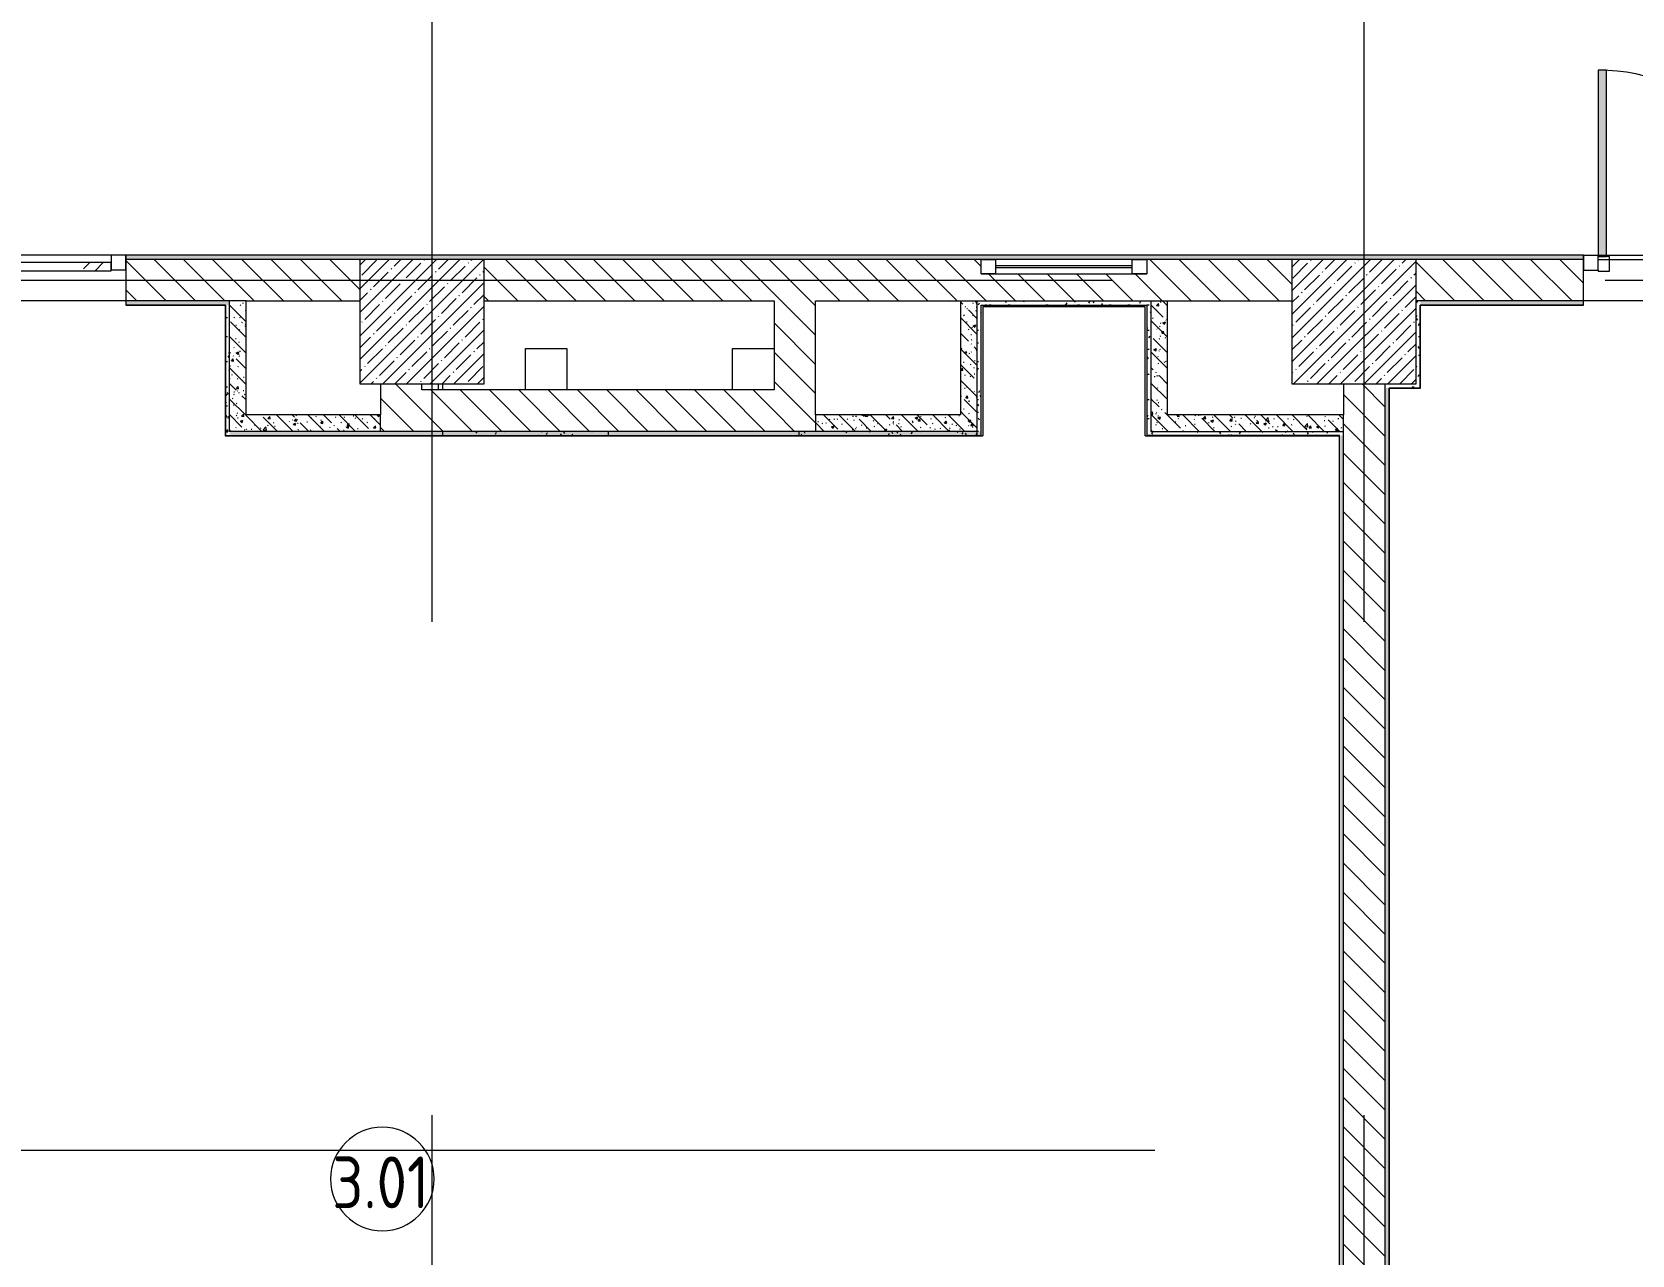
# Model space of a CAD drawing. Header units: millimetres. Extents: x -8624 to 194831, y -8553 to 29000.
# Drawn here: x 143131 to 150856, y 3094 to 8998 of the extents above; entities that cross this region are included whole.
import ezdxf

# ---------------------------------------------------------------- set-up
doc = ezdxf.new("R2010")
doc.units = ezdxf.units.MM
doc.linetypes.add('200_ШТРИХ__ш1_п0_6_', pattern=[800, 500, -300])
doc.linetypes.add('Осевая', pattern=[15875, 3175, -2381.25, 7937.5, -2381.25])
for name, color, linetype, lineweight in [('A-AREA-IDEN', 7, 'Continuous', 9), ('A-DETL-MBND-1', 7, '200_ШТРИХ__ш1_п0_6_', 9), ('A-GLAZ-2', 7, 'Continuous', 9), ('A-GLAZ-CURT-2', 7, 'Continuous', 9), ('A-GLAZ-CWMG-3', 7, 'Continuous', 9), ('A-WALL-5', 7, 'Continuous', 13), ('I-WALL-5', 7, 'Continuous', 9), ('S-COLS-2', 7, 'Continuous', 9), ('Оси-2', 7, 'Осевая', 9)]:
    doc.layers.add(name, color=color, linetype=linetype, lineweight=lineweight)
for name, color, linetype, lineweight, true_color in [('A-DETL-GENF-6', 7, 'Continuous', 9, 0xaaaaaa), ('A-DOOR-4', 7, 'Continuous', 9, 0xaaaaaa), ('A-DOOR-5', 7, 'Continuous', 9, 0xe2e2e2), ('A-FLOR-3', 7, 'Continuous', 9, 0xaaaaaa), ('I-WALL-6', 7, 'Continuous', 9, 0x787878), ('I-WALL-7', 9, 'Continuous', 9, 0x808080)]:
    doc.layers.add(name, color=color, linetype=linetype, lineweight=lineweight, true_color=true_color)
doc.styles.add('GOST Common', font='GOST_Common.ttf', dxfattribs={"width": 0.9, "height": 250})
pattern_1 = [(135, (137053.74, 0), (-70.7107, -70.7107), [])]
pattern_2 = [(135, (137053.74, 0), (-75.43415, -75.43415), [106.68, -17.78, 3.556, -17.78]), (135, (137053.74, 75.39), (-75.43415, -75.43415), []), (50, (137053.74, 0), (127.5292, -11.1576), [13.335, -146.685]), (355, (137053.74, 0), (-24.6697, 133.74), [10.668, -117.348]), (100.451, (137064.37, -0.93), (102.8597, 122.5818), [11.333, -124.663]), (46.184, (137053.74, 35.56), (189.7552, -29.4304), [20.002, -220.027]), (96.636, (137069.56, 33.1), (166.1822, 173.1996), [17, -186.995]), (351.184, (137053.74, 35.56), (166.184, 173.1976), [16.002, -176.022]), (21, (137071.52, 26.67), (106.1303, -71.586), [13.335, -146.685]), (326, (137071.52, 26.67), (43.2619, 128.9318), [10.668, -117.348]), (71.451, (137080.37, 20.7), (149.392, 57.3451), [11.333, -124.663]), (37.5, (137053.745, 0), (2.16223, 59.18836), [3.353, -112.573, 3.353, -115.773, -117.792]), (37.5, (137053.745, 0), (2.16223, 59.18836), [-235.052, 3.353, -114.44]), (7.5, (137053.745, 0), (46.77386, 70.12615), [3.353, -64.567, 3.353, -109.906, -44.894]), (7.5, (137053.745, 0), (46.77386, 70.12615), [-181.178, 3.353, -41.542]), (327.5, (137014.096, 0), (94.91367, -4.0101), [3.353, -41.097, 3.353, -135.331, -184.023]), (327.5, (137014.096, 0), (94.91367, -4.0101), [-183.134, 3.353, -180.67]), (317.5, (136996.32, 0), (103.69057, 17.7988), [3.353, -54.432, 3.353, -88.748, -130.683]), (317.5, (136996.32, 0), (103.69057, 17.7988), [-149.885, 3.353, -127.33])]
pattern_3 = [(0, (137053.745, 0), (121.92, 30.48), [10.058, -81.382, 10.058, -81.382, -487.68]), (0, (137053.745, 0), (121.92, 30.48), [-182.88, 10.058, -172.822, 10.058, -81.382, -213.36]), (0, (137053.745, 0), (121.92, 30.48), [-457.2, 10.058, -50.902, 10.058, -142.342]), (120, (137099.465, 15.24), (-87.356454, 90.345817), [10.058, -81.382, 10.058, -81.382, -487.68]), (120, (137099.465, 15.24), (-87.356454, 90.345817), [-182.88, 10.058, -172.822, 10.058, -81.382, -213.36]), (120, (137099.465, 15.24), (-87.356454, 90.345817), [-457.2, 10.058, -50.902, 10.058, -142.342]), (240, (137114.705, 76.2), (-34.563546, -120.825817), [10.058, -81.382, 10.058, -81.382, -487.68]), (240, (137114.705, 76.2), (-34.563546, -120.825817), [-182.88, 10.058, -172.822, 10.058, -81.382, -213.36]), (240, (137114.705, 76.2), (-34.563546, -120.825817), [-457.2, 10.058, -50.902, 10.058, -142.342])]

# ---------------------------------------------------------------- blocks, each defined once
blk = doc.blocks.new('BSC_Колонна _Прямоугольная - 600х600-V173-План зашивки приборов отопления в осях 3 этажа 1-12')
at = {"layer": 'S-COLS-2'}
h = blk.add_hatch(dxfattribs=at)
h.set_pattern_fill('FP_143', color=256, style=0, pattern_type=2)
h.set_pattern_definition([(45, (-7960, -7600), (-57.0246, 57.0246), []), (45, (-7902.975, -7600), (-57.0246, 57.0246), [100.806, -20.161, 3.353, -16.808])])
h.paths.add_polyline_path([(-300, -300), (300, -300), (300, 300), (-300, 300)])
for p, q in [((300, 300), (-300, 300)), ((-300, 300), (-300, -300)), ((300, -300), (300, 300)), ((-300, -300), (300, -300))]:
    blk.add_line(p, q, dxfattribs=at)
blk = doc.blocks.new('BSC_Колонна _Прямоугольная - 600х600-20441433-План зашивки приборов отопления в осях 3 этажа 1-12')
at = {"layer": 'S-COLS-2'}
h = blk.add_hatch(dxfattribs=at)
h.set_pattern_fill('FP_144', color=256, style=0, pattern_type=2)
h.set_pattern_definition([(45, (-12460, -7600), (-57.02463, 57.02463), []), (45, (-12402.975, -7600), (-57.02463, 57.02463), [100.806, -20.161, 3.353, -16.808])])
h.paths.add_polyline_path([(-176.3, -300), (300, -300), (300, 300), (-300, 300), (-300, -300)])
for p, q in [((300, 300), (-300, 300)), ((-300, 300), (-300, -300)), ((300, -300), (300, 300)), ((-300, -300), (300, -300))]:
    blk.add_line(p, q, dxfattribs=at)
blk = doc.blocks.new('Прямоугольный импост - 50 x 70 мм-V211-План зашивки приборов отопления в осях 3 этажа 1-12')
at = {"layer": 'A-GLAZ-CWMG-3'}
for p, q in [((-70, 35), (0, 35)), ((-70, -35), (-70, 35)), ((0, 35), (0, -35)), ((0, -35), (-70, -35))]:
    blk.add_line(p, q, dxfattribs=at)
blk = doc.blocks.new('Системная панель - Стекло - 40мм-V212-План зашивки приборов отопления в осях 3 этажа 1-12')
at = {"layer": 'A-GLAZ-CURT-2'}
h = blk.add_hatch(dxfattribs=at)
h.set_pattern_fill('FP_153', color=256, style=0, pattern_type=2)
h.set_pattern_definition([(45, (-6162.5, -7785), (-282.843, 282.843), [200, -600]), (45, (-6362.5, -7885), (-282.843, 282.843), [600, -200]), (45, (-5962.5, -7985), (-282.843, 282.843), [200, -600])])
h.paths.add_polyline_path([(397.5, -40), (397.5, 0), (-397.5, 0), (-397.5, -40)])
for p, q in [((397.5, 0), (-397.5, 0)), ((-397.5, 0), (-397.5, -40)), ((397.5, -40), (397.5, 0)), ((-397.5, -40), (397.5, -40))]:
    blk.add_line(p, q, dxfattribs=at)
blk = doc.blocks.new('Прямоугольный импост - 50 x 70 мм-31720914-План зашивки приборов отопления в осях 3 этажа 1-12')
at = {"layer": 'A-GLAZ-CWMG-3'}
blk.add_line((32940, 7920), (32145, 7920), dxfattribs=at)
blk = doc.blocks.new('Дверь_Витражная_остекление_ - ДВН_ДАО_Главный вход_1200 в свету Д-22 _п_-31928779-План зашивки приборов отопления в осях 3 этажа 1-12')
at = {"layer": 'A-DOOR-5'}
for points in [[(-610, 30), (-610, 930), (-650, 930), (-650, 30)], [(610, 30), (650, 30), (650, 430), (610, 430), (610, 35)]]:
    blk.add_hatch(color=256, dxfattribs=at).paths.add_polyline_path(points)
at = {"layer": 'A-DETL-GENF-6'}
for p, q in [((-610, 930), (-650, 930)), ((-650, 930), (-650, 35)), ((-610, 30), (-610, 930)), ((650, 430), (610, 430)), ((610, 430), (610, 30)), ((650, 35), (650, 430)), ((-650, 30), (-610, 30)), ((-595, 30), (-650, 30)), ((-595, -40), (-595, 30)), ((595, -40), (595, 30)), ((595, 30), (650, 30)), ((610, 30), (650, 30)), ((-650, -35), (-650, -40)), ((-650, -40), (-595, -40)), ((650, -40), (595, -40)), ((650, -35), (650, -40))]:
    blk.add_line(p, q, dxfattribs=at)
at = {"layer": 'A-DOOR-4'}
for p, q in [((-650, 930), (-650, 35)), ((650, 430), (650, 35))]:
    blk.add_line(p, q, dxfattribs=at)
for centre, radius, start, end in [((-650, 30), 900, 360, 90), ((650, 30), 400, 90, 180)]:
    blk.add_arc(centre, radius, start, end, dxfattribs=at)
blk = doc.blocks.new('Прямоугольный импост - 50 x 70 мм-31701779-План зашивки приборов отопления в осях 3 этажа 1-12')
at = {"layer": 'A-GLAZ-CWMG-3'}
for p, q in [((0, 35), (-70, 35)), ((-70, 35), (-70, -35)), ((0, -35), (0, 35)), ((-70, -35), (0, -35))]:
    blk.add_line(p, q, dxfattribs=at)
blk = doc.blocks.new('120_Окно_СКБ_1Ст - 120_Окно_СКБ_1Ст 400х800 EI30-24230873-План зашивки приборов отопления в осях 3 этажа 1-12')
at = {"layer": 'A-GLAZ-2'}
for p, q in [((-400, 30), (-400, 100)), ((-400, 100), (-330, 100)), ((400, 100), (-400, 100)), ((-330, 100), (-330, 30)), ((330, 30), (330, 100)), ((330, 100), (400, 100)), ((400, 100), (400, 30)), ((-330, 30), (-400, 30)), ((-400, 30), (400, 30)), ((330, 70), (-330, 70)), ((330, 60), (-330, 60)), ((400, 30), (330, 30))]:
    blk.add_line(p, q, dxfattribs=at)
blk = doc.blocks.new('Марка_Помещения - Номер-25198446-План зашивки приборов отопления в осях 3 этажа 1-12')
at = {"layer": 'A-AREA-IDEN'}
for start, end in [(360, 180), (180, 360)]:
    blk.add_arc((0, 0), 2.5, start, end, dxfattribs=at)

msp = doc.modelspace()

# ---------------------------------------------------------------- hatches: boundary and pattern name
at = {"layer": 'I-WALL-5'}
h = msp.add_hatch(dxfattribs=at)
h.set_pattern_fill('FP_126', color=256, style=0, pattern_type=2)
h.set_pattern_definition(pattern_1)
h.paths.add_polyline_path([(153713.7, 7700), (153713.7, 7900), (152063, 7900), (152063, 7700), (153263.7, 7700)])
h.paths.add_polyline_path([(150623, 7700), (150623, 7900), (149813.7, 7900), (149813.7, 7700), (149979.4, 7700)])
h.paths.add_polyline_path([(148533.7, 7700), (149213.7, 7700), (149213.7, 7900), (148513.7, 7900), (148513.7, 7830), (147713.7, 7830), (147713.7, 7900), (145313.7, 7900), (145313.7, 7700), (148513.7, 7700)])
h.paths.add_polyline_path([(144164.7, 7700), (144713.7, 7700), (144713.7, 7900), (143583.7, 7900), (143583.7, 7700), (144084.7, 7700)])
h.paths.add_polyline_path([(141083.7, 7700), (141083.7, 7900), (140803.7, 7900), (140803.7, 7700), (140990.9, 7700)])
h = msp.add_hatch(dxfattribs=at)
h.set_pattern_fill('FP_126', color=256, style=0, pattern_type=2)
h.set_pattern_definition(pattern_1)
h.paths.add_polyline_path([(146913.7, 7070), (146913.7, 7700), (146713.7, 7700), (146713.7, 7070)])
h = msp.add_hatch(dxfattribs=at)
h.set_pattern_fill('FP_126', color=256, style=0, pattern_type=2)
h.set_pattern_definition(pattern_1)
h.paths.add_polyline_path([(145013.7, 7070), (145013.7, 7300), (144813.7, 7300), (144813.7, 7070), (144843.1, 7070)])
h = msp.add_hatch(dxfattribs=at)
h.set_pattern_fill('FP_126', color=256, style=0, pattern_type=2)
h.set_pattern_definition(pattern_1)
h.paths.add_polyline_path([(146713.7, 7070), (146713.7, 7270), (145013.7, 7270), (145013.7, 7070), (146127.2, 7070)])
h = msp.add_hatch(dxfattribs=at)
h.set_pattern_fill('FP_126', color=256, style=0, pattern_type=2)
h.set_pattern_definition(pattern_1)
h.paths.add_polyline_path([(149658.4, 500), (149663.7, 500), (149663.7, 7300), (149463.7, 7300), (149463.7, 500)])
at = {"layer": 'I-WALL-6'}
h = msp.add_hatch(dxfattribs=at)
h.set_pattern_fill('FP_133', color=256, style=0, pattern_type=2)
h.set_pattern_definition(pattern_2)
h.paths.add_polyline_path([(144084.7, 7070), (144164.7, 7070), (144164.7, 7700), (144084.7, 7700), (144084.7, 7680)])
h = msp.add_hatch(dxfattribs=at)
h.set_pattern_fill('FP_133', color=256, style=0, pattern_type=2)
h.set_pattern_definition(pattern_2)
h.paths.add_polyline_path([(147693.7, 7150), (147693.7, 7700), (147613.7, 7700), (147613.7, 7150)])
h = msp.add_hatch(dxfattribs=at)
h.set_pattern_fill('FP_133', color=256, style=0, pattern_type=2)
h.set_pattern_definition(pattern_2)
h.paths.add_polyline_path([(148613.7, 7070), (148613.7, 7700), (148533.7, 7700), (148533.7, 7070)])
h = msp.add_hatch(dxfattribs=at)
h.set_pattern_fill('FP_133', color=256, style=0, pattern_type=2)
h.set_pattern_definition(pattern_2)
h.paths.add_polyline_path([(144813.7, 7070), (144813.7, 7150), (144164.7, 7150), (144164.7, 7070), (144201.1, 7070)])
h = msp.add_hatch(dxfattribs=at)
h.set_pattern_fill('FP_133', color=256, style=0, pattern_type=2)
h.set_pattern_definition(pattern_2)
h.paths.add_polyline_path([(147693.7, 7070), (147693.7, 7150), (146913.7, 7150), (146913.7, 7070), (147411.3, 7070)])
h = msp.add_hatch(dxfattribs=at)
h.set_pattern_fill('FP_133', color=256, style=0, pattern_type=2)
h.set_pattern_definition(pattern_2)
h.paths.add_polyline_path([(149463.7, 7070), (149463.7, 7150), (148613.7, 7150), (148613.7, 7070), (149337.4, 7070)])
at = {"layer": 'I-WALL-7'}
h = msp.add_hatch(dxfattribs=at)
h.set_pattern_fill('FP_148', color=256, style=0, pattern_type=2)
h.set_pattern_definition(pattern_3)
h.paths.add_polyline_path([(175341.4, 7900), (175341.4, 7920), (170063.7, 7920), (170063.7, 7900), (175340.1, 7900)])
h.paths.add_polyline_path([(167314.6, 7900), (167563.7, 7900), (167563.7, 7920), (164518.7, 7920), (164518.7, 7908), (164548.7, 7908), (164548.7, 7900), (166863.5, 7900)])
h.paths.add_polyline_path([(162613.7, 7900), (163388.7, 7900), (163388.7, 7908), (163418.7, 7908), (163418.7, 7920), (161104.7, 7920), (161104.7, 7900), (162178.3, 7900)])
h.paths.add_polyline_path([(159563.7, 7900), (159664.7, 7900), (159664.7, 7920), (152063, 7920), (152063, 7900), (158968, 7900)])
h.paths.add_polyline_path([(150623, 7900), (150623, 7920), (143583.7, 7920), (143583.7, 7900), (149979.4, 7900)])
h.paths.add_polyline_path([(140990.9, 7900), (141083.7, 7900), (141083.7, 7920), (140338.7, 7920), (140338.7, 7908), (140393.7, 7908), (140393.7, 7900), (140783.7, 7900)])
h.paths.add_polyline_path([(138883.7, 7900), (138883.7, 7908), (138938.7, 7908), (138938.7, 7920), (138303.7, 7920), (138303.7, 7900), (138422.7, 7900)])
h = msp.add_hatch(dxfattribs=at)
h.set_pattern_fill('FP_148', color=256, style=0, pattern_type=2)
h.set_pattern_definition(pattern_3)
h.paths.add_polyline_path([(144064.7, 7680), (144084.7, 7680), (144084.7, 7700), (143583.7, 7700), (143583.7, 7680)])
h.paths.add_polyline_path([(141083.7, 7680), (141083.7, 7700), (140803.7, 7700), (140803.7, 7680), (140990.9, 7680)])
h = msp.add_hatch(dxfattribs=at)
h.set_pattern_fill('FP_148', color=256, style=0, pattern_type=2)
h.set_pattern_definition(pattern_3)
h.paths.add_polyline_path([(144064.7, 7050), (144084.7, 7050), (144084.7, 7680), (144064.7, 7679)])
h = msp.add_hatch(dxfattribs=at)
h.set_pattern_fill('FP_148', color=256, style=0, pattern_type=2)
h.set_pattern_definition(pattern_3)
h.paths.add_polyline_path([(147693.7, 7070), (147713.7, 7070), (147713.7, 7700), (147693.7, 7700), (147693.7, 7481.4)])
h = msp.add_hatch(dxfattribs=at)
h.set_pattern_fill('FP_148', color=256, style=0, pattern_type=2)
h.set_pattern_definition(pattern_3)
h.paths.add_polyline_path([(148505.7, 7680), (148513.7, 7680), (148513.7, 7700), (147713.7, 7700), (147713.7, 7680), (148505.6, 7680)])
h = msp.add_hatch(dxfattribs=at)
h.set_pattern_fill('FP_148', color=256, style=0, pattern_type=2)
h.set_pattern_definition(pattern_3)
h.paths.add_polyline_path([(148533.7, 7050), (148533.7, 7700), (148513.7, 7700), (148513.7, 7050)])
h = msp.add_hatch(dxfattribs=at)
h.set_pattern_fill('FP_148', color=256, style=0, pattern_type=2)
h.set_pattern_definition(pattern_3)
h.paths.add_polyline_path([(149833.7, 7280), (149833.7, 7700), (149813.7, 7700), (149813.7, 7280)])
h = msp.add_hatch(dxfattribs=at)
h.set_pattern_fill('FP_148', color=256, style=0, pattern_type=2)
h.set_pattern_definition(pattern_3)
h.paths.add_polyline_path([(153155.7, 7680), (153163.7, 7680.1), (153162.7, 7700), (152063, 7700), (152063, 7680), (152547.6, 7680)])
h.paths.add_polyline_path([(150623, 7680), (150623, 7700), (149833.7, 7700), (149834.7, 7680), (149979.4, 7680)])
h = msp.add_hatch(dxfattribs=at)
h.set_pattern_fill('FP_148', color=256, style=0, pattern_type=2)
h.set_pattern_definition(pattern_3)
h.paths.add_polyline_path([(149813.7, 7280), (149813.7, 7300), (149663.7, 7300), (149663.7, 7280), (149683.7, 7280)])
h = msp.add_hatch(dxfattribs=at)
h.set_pattern_fill('FP_148', color=256, style=0, pattern_type=2)
h.set_pattern_definition(pattern_3)
h.paths.add_polyline_path([(149663.7, 500), (149683.7, 500), (149683.7, 7280), (149663.7, 7280), (149663.7, 703.2)])
h = msp.add_hatch(dxfattribs=at)
h.set_pattern_fill('FP_148', color=256, style=0, pattern_type=2)
h.set_pattern_definition(pattern_3)
h.paths.add_polyline_path([(147411.3, 7050), (147713.7, 7050), (147713.7, 7070), (144084.7, 7070), (144084.7, 7050), (146127.2, 7050)])
h = msp.add_hatch(dxfattribs=at)
h.set_pattern_fill('FP_148', color=256, style=0, pattern_type=2)
h.set_pattern_definition(pattern_3)
h.paths.add_polyline_path([(145913.7, 7050), (145913.7, 7070), (145113.7, 7070), (145113.7, 7050), (145485.1, 7050)])
h = msp.add_hatch(dxfattribs=at)
h.set_pattern_fill('FP_148', color=256, style=0, pattern_type=2)
h.set_pattern_definition(pattern_3)
h.paths.add_polyline_path([(147693.7, 7050), (147693.7, 7070), (146833.7, 7070), (146833.7, 7050), (147411.3, 7050)])
h = msp.add_hatch(dxfattribs=at)
h.set_pattern_fill('FP_148', color=256, style=0, pattern_type=2)
h.set_pattern_definition(pattern_3)
h.paths.add_polyline_path([(149463.7, 7050), (149463.7, 7070), (148533.7, 7070), (148533.7, 7050), (149443.7, 7050)])
h = msp.add_hatch(dxfattribs=at)
h.set_pattern_fill('FP_148', color=256, style=0, pattern_type=2)
h.set_pattern_definition(pattern_3)
h.paths.add_polyline_path([(149463.7, 500), (149463.7, 7050), (149443.7, 7050), (149443.7, 500)])

# ---------------------------------------------------------------- linework, layer by layer
at = {"layer": 'A-DETL-MBND-1'}
for p, q in [((145093.7, 7270), (145093.7, 7300)), ((145113.7, 7300), (145113.7, 7270))]:
    msp.add_line(p, q, dxfattribs=at)
at = {"layer": 'A-FLOR-3'}
for p, q in [((150623, 7920), (152063, 7920)), ((145513.7, 7470), (145713.7, 7470)), ((145513.7, 7270), (145513.7, 7470)), ((145713.7, 7470), (145713.7, 7270)), ((146513.7, 7470), (146713.7, 7470)), ((146513.7, 7270), (146513.7, 7470))]:
    msp.add_line(p, q, dxfattribs=at)
at = {"layer": 'A-WALL-5'}
for p, q in [((144713.7, 7900), (143583.7, 7900)), ((147713.7, 7900), (145313.7, 7900)), ((149213.7, 7900), (148513.7, 7900)), ((150623, 7900), (149813.7, 7900)), ((149814.2, 7921), (149814.2, 7920)), ((144164.7, 7700), (143583.7, 7700)), ((143583.7, 7680), (144064.7, 7680)), ((144064.7, 7679), (144064.7, 7680)), ((144084.7, 7070), (144084.7, 7700)), ((147613.7, 7700), (148613.7, 7700)), ((150623, 7700), (149813.7, 7700)), ((150623, 7680), (149833.7, 7680)), ((149663.7, 7300), (149663.7, 500)), ((149683.7, 7280), (149813.7, 7280)), ((149683.7, 7280), (149683.7, 520)), ((144813.7, 7070), (144813.7, 7150)), ((146913.7, 7150), (146913.7, 7070)), ((149463.7, 500), (149463.7, 7150)), ((149443.7, 7050), (149442.7, 7050)), ((149443.7, 520), (149443.7, 7050))]:
    msp.add_line(p, q, dxfattribs=at)
at = {"layer": 'I-WALL-5'}
for p, q in [((143583.7, 7921), (143583.7, 7679)), ((150623, 7921), (143583.7, 7921)), ((150623, 7920), (143583.7, 7920)), ((150623, 7679), (150623, 7921)), ((150693, 7900), (151993, 7900)), ((143583.7, 7700), (141083.7, 7700)), ((144064.7, 7679), (143583.7, 7679)), ((144063.7, 7679), (144063.7, 7049)), ((144064.7, 7679), (144064.7, 7050)), ((144164.7, 7700), (144713.7, 7700)), ((144164.7, 7150), (144164.7, 7700)), ((145313.7, 7700), (146713.7, 7700)), ((146713.7, 7700), (146713.7, 7270)), ((146913.7, 7700), (147613.7, 7700)), ((146913.7, 7150), (146913.7, 7700)), ((147613.7, 7700), (147613.7, 7150)), ((147693.7, 7700), (147693.7, 7050)), ((147713.7, 7680), (148513.7, 7680)), ((147713.7, 7050), (147713.7, 7680)), ((148505.7, 7672), (147721.7, 7672)), ((147721.7, 7672), (147721.7, 7049)), ((148505.7, 7049), (148505.7, 7672)), ((148513.7, 7680), (148513.7, 7050)), ((148533.7, 7700), (148533.7, 7070)), ((148613.7, 7700), (149213.7, 7700)), ((148613.7, 7150), (148613.7, 7700)), ((149833.7, 7280), (149833.7, 7680)), ((149834.7, 7279), (149834.7, 7679)), ((149834.7, 7679), (150623, 7679)), ((152063, 7700), (150623, 7700)), ((144813.7, 7300), (144813.7, 7150)), ((145013.7, 7270), (145013.7, 7300)), ((146713.7, 7270), (145013.7, 7270)), ((149463.7, 7300), (149463.7, 7150)), ((149684.7, 7279), (149834.7, 7279)), ((149684.7, 521), (149684.7, 7279)), ((149813.7, 7280), (149833.7, 7280)), ((144813.7, 7150), (144164.7, 7150)), ((147613.7, 7150), (146913.7, 7150)), ((149463.7, 7150), (148613.7, 7150)), ((144063.7, 7049), (147721.7, 7049)), ((144064.7, 7050), (147713.7, 7050)), ((147693.7, 7070), (144084.7, 7070)), ((145113.7, 7070), (145113.7, 7050)), ((145913.7, 7050), (145913.7, 7070)), ((146833.7, 7070), (146833.7, 7050)), ((148505.7, 7049), (149442.7, 7049)), ((149442.7, 7050), (148512.7, 7050)), ((148533.7, 7070), (149463.7, 7070)), ((149442.7, 7049), (149442.7, 521))]:
    msp.add_line(p, q, dxfattribs=at)
at = {"layer": 'Оси-2'}
for p, q in [((145063.7, 593.7), (145063.7, 24898.1)), ((149563.7, 593.7), (149563.7, 24898.1)), ((134851.3, 7800), (173313.7, 7800)), ((135058.2, 3600), (173313.7, 3600))]:
    msp.add_line(p, q, dxfattribs=at)

# ---------------------------------------------------------------- block references
at = {"layer": 'A-AREA-IDEN', "xscale": 99.99999999999993, "yscale": 99.99999999999993, "zscale": 99.99999999999993}
msp.add_blockref('Марка_Помещения - Номер-25198446-План зашивки приборов отопления в осях 3 этажа 1-12', (144822.3, 3461), dxfattribs=at)
at = {"layer": 'A-DOOR-4'}
msp.add_blockref('Дверь_Витражная_остекление_ - ДВН_ДАО_Главный вход_1200 в свету Д-22 _п_-31928779-План зашивки приборов отопления в осях 3 этажа 1-12', (151343, 7884), dxfattribs=at)
at = {"layer": 'A-GLAZ-2'}
msp.add_blockref('120_Окно_СКБ_1Ст - 120_Окно_СКБ_1Ст 400х800 EI30-24230873-План зашивки приборов отопления в осях 3 этажа 1-12', (148113.7, 7800), dxfattribs=at)
at = {"layer": 'A-GLAZ-CURT-2'}
msp.add_blockref('Системная панель - Стекло - 40мм-V212-План зашивки приборов отопления в осях 3 этажа 1-12', (143116.2, 7885), dxfattribs=at)
at = {"layer": 'A-GLAZ-CWMG-3'}
msp.add_blockref('Прямоугольный импост - 50 x 70 мм-31720914-План зашивки приборов отопления в осях 3 этажа 1-12', (110573.7, 0), dxfattribs=at)
at = {"layer": 'A-GLAZ-CWMG-3', "extrusion": (0, 0, -1), "rotation": 180}
msp.add_blockref('Прямоугольный импост - 50 x 70 мм-V211-План зашивки приборов отопления в осях 3 этажа 1-12', (-143583.7, 7885), dxfattribs=at)
at = {"layer": 'A-GLAZ-CWMG-3', "rotation": 180}
msp.add_blockref('Прямоугольный импост - 50 x 70 мм-31701779-План зашивки приборов отопления в осях 3 этажа 1-12', (150623, 7884), dxfattribs=at)
at = {"layer": 'S-COLS-2'}
for name, p in [('BSC_Колонна _Прямоугольная - 600х600-V173-План зашивки приборов отопления в осях 3 этажа 1-12', (145013.7, 7600)), ('BSC_Колонна _Прямоугольная - 600х600-20441433-План зашивки приборов отопления в осях 3 этажа 1-12', (149513.7, 7600))]:
    msp.add_blockref(name, p, dxfattribs=at)

# ---------------------------------------------------------------- texts
at = {"layer": 'A-AREA-IDEN', "insert": (144580.4, 3569.6), "char_height": 250, "width": 606.076, "attachment_point": 1, "style": 'GOST Common'}
msp.add_mtext('3.01', dxfattribs=at)

doc.saveas('drawing.dxf')
